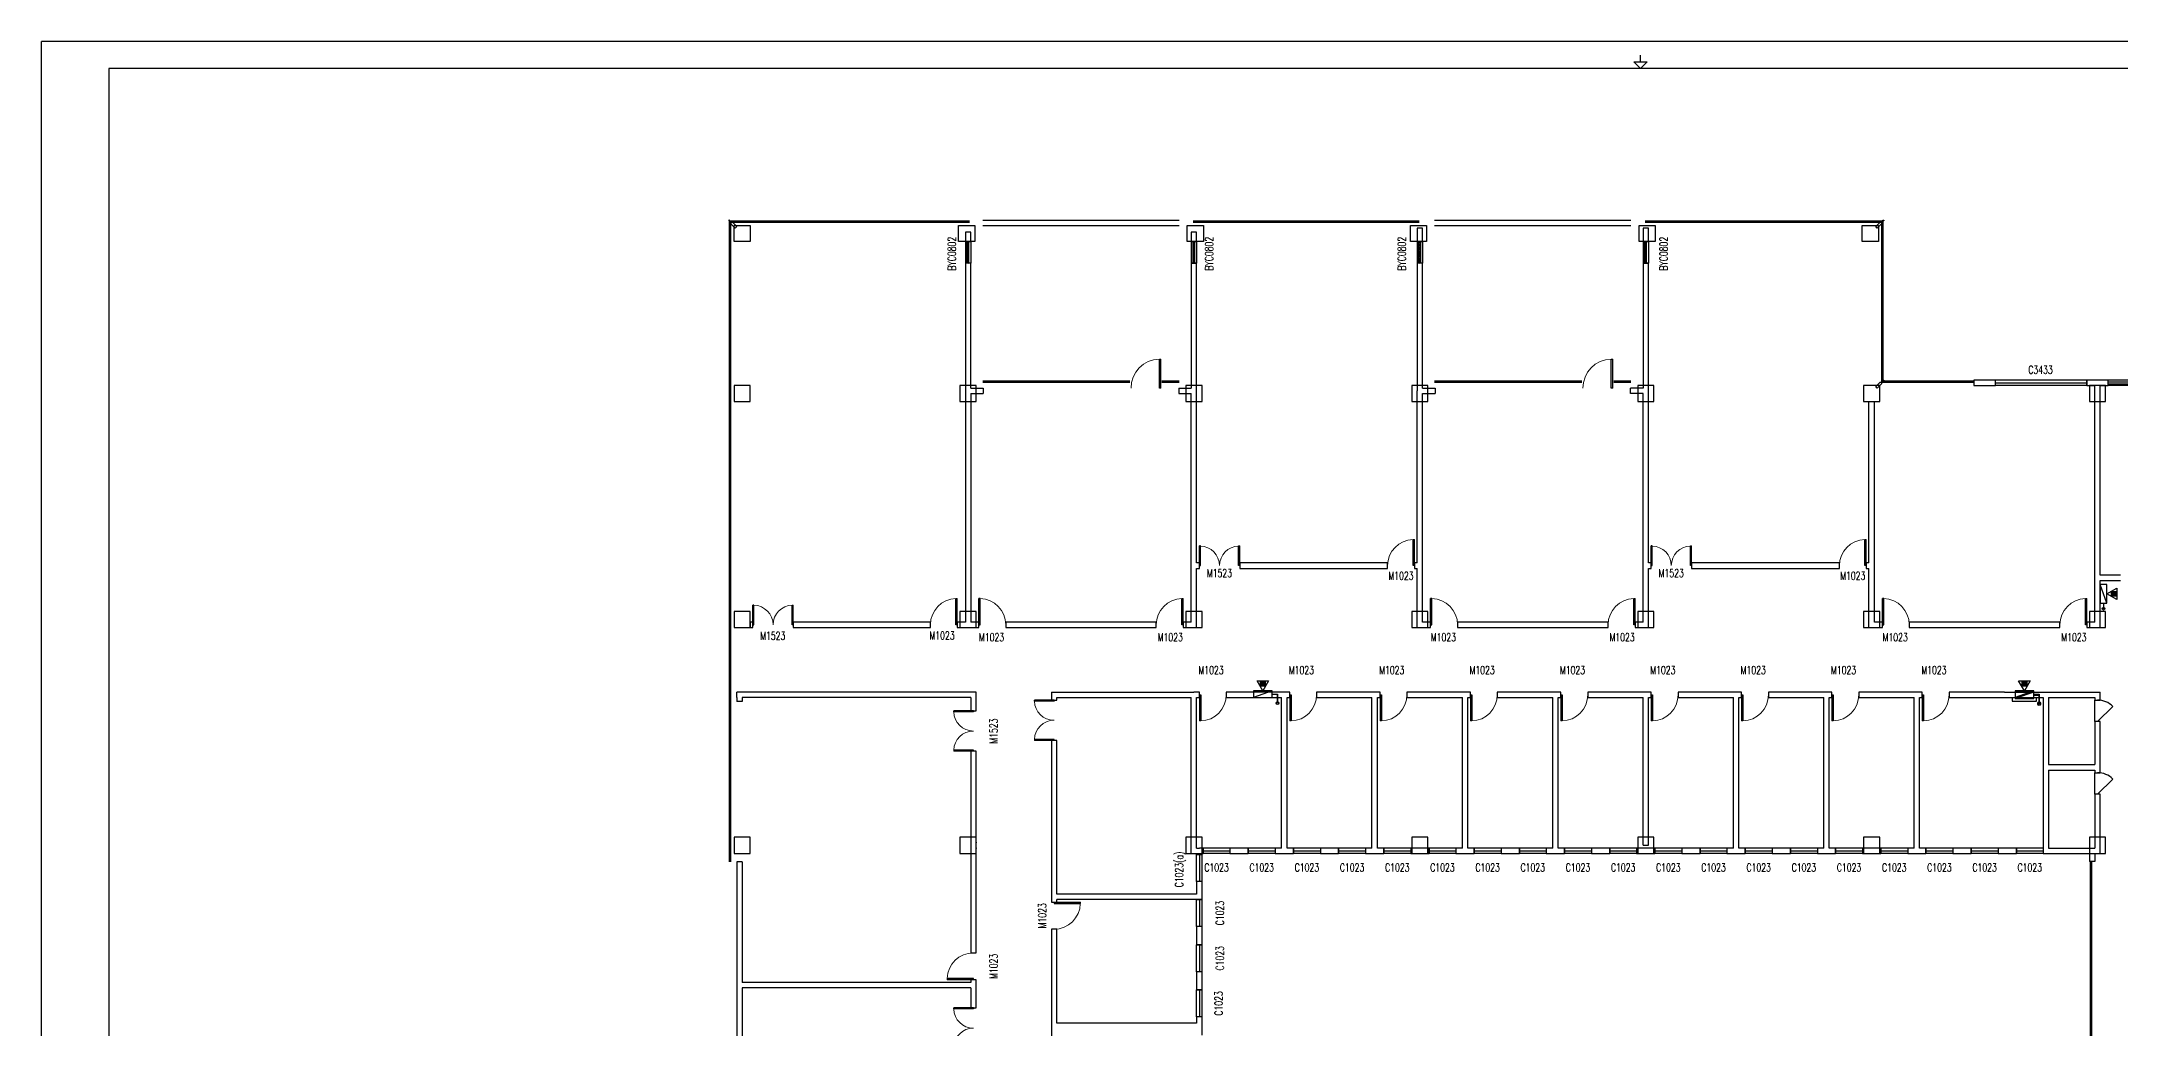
# Model space of a CAD drawing. Header units: inches. Extents: x -867 to 118033, y 851870 to 935970.
# Drawn here: x -867 to 76433, y 899270 to 935970 of the extents above; entities that cross this region are included whole.
import ezdxf

# ---------------------------------------------------------------- set-up
doc = ezdxf.new("R2010")
doc.units = ezdxf.units.IN
doc.header["$MEASUREMENT"] = 0
for name, color, linetype in [('COLUMN', 10, 'Continuous'), ('CURTWALL', 10, 'Continuous'), ('DOOR_FIRE', 10, 'Continuous'), ('WALL', 10, 'Continuous'), ('WINDOW', 10, 'Continuous')]:
    doc.layers.add(name, color=color, linetype=linetype)
doc.styles.add('_TCH_WINDOW', font='SIMPLEX', dxfattribs={"bigfont": 'GBCBIG'})

msp = doc.modelspace()

# ---------------------------------------------------------------- linework, layer by layer
at = {"color": 7}
for p, q in [((-867, 851870), (-867, 935970)), ((118033, 935970), (-867, 935970)), ((58583, 935214), (58583, 935464)), ((34133, 929330), (41433, 929330)), ((50933, 929330), (58233, 929330)), ((34133, 929130), (41433, 929130)), ((50933, 929130), (58233, 929130))]:
    msp.add_line(p, q, dxfattribs=at)
at = {"color": 8}
for p, q in [((76278, 915518), (76102, 915342)), ((76221, 915518), (76102, 915399)), ((76193, 915518), (76102, 915427)), ((76249, 915518), (76102, 915371)), ((76136, 915518), (76102, 915484)), ((76164, 915518), (76102, 915456)), ((76278, 915490), (76130, 915342)), ((76278, 915462), (76158, 915342)), ((76278, 915434), (76186, 915342)), ((76278, 915405), (76215, 915342)), ((76278, 915377), (76243, 915342)), ((44455, 912175), (44631, 911999)), ((44455, 912147), (44602, 911999)), ((44483, 912175), (44631, 912027)), ((44511, 912175), (44631, 912056)), ((44539, 912175), (44631, 912084)), ((44568, 912175), (44631, 912112)), ((44596, 912175), (44631, 912141)), ((72775, 912175), (72951, 911999)), ((72775, 912147), (72922, 911999)), ((72803, 912175), (72951, 912027)), ((72831, 912175), (72951, 912056)), ((72859, 912175), (72951, 912084)), ((72888, 912175), (72951, 912112)), ((72916, 912175), (72951, 912141)), ((44455, 912119), (44574, 911999)), ((44455, 912090), (44546, 911999)), ((44455, 912062), (44517, 911999)), ((44455, 912034), (44489, 911999)), ((72775, 912119), (72894, 911999)), ((72775, 912090), (72866, 911999)), ((72775, 912062), (72837, 911999)), ((72775, 912034), (72809, 911999))]:
    msp.add_line(p, q, dxfattribs=at)
at = {"color": 1}
for p, q in [((75803, 915080), (75803, 914880)), ((44893, 911700), (45093, 911700)), ((45093, 911700), (45093, 911370)), ((73213, 911700), (73413, 911700)), ((73213, 911660), (73413, 911660)), ((73413, 911700), (73413, 911370)), ((73413, 911660), (73413, 911330))]:
    msp.add_line(p, q, dxfattribs=at)
at = {"color": 1, "linetype": 'Continuous', "ltscale": 2}
for p, q in [((45093, 911370), (45093, 911700)), ((73413, 911370), (73413, 911700)), ((73413, 911330), (73413, 911660))]:
    msp.add_line(p, q, dxfattribs=at)
at = {"color": 7}
msp.add_lwpolyline([(117033, 852870), (117033, 934970), (1633, 934970), (1633, 852870)], close=True, dxfattribs=at)
at = {"color": 30, "linetype": 'Continuous'}
for points in [[(75683, 915780), (75683, 915080), (75923, 915080), (75923, 915780)], [(75683, 915780), (75683, 915080), (75923, 915080), (75683, 915780)], [(44193, 911580), (44893, 911580), (44893, 911820), (44193, 911820)], [(44193, 911580), (44893, 911580), (44893, 911820), (44193, 911580)], [(72513, 911580), (73213, 911580), (73213, 911820), (72513, 911820)], [(72513, 911580), (73213, 911580), (73213, 911820), (72513, 911580)], [(72513, 911540), (73213, 911540), (73213, 911780), (72513, 911540)], [(72513, 911540), (73213, 911540), (73213, 911780), (72513, 911780)]]:
    msp.add_lwpolyline(points, close=True, dxfattribs=at)
at = {"color": 2}
for points in [[(75923, 915430), (76295, 915645), (76295, 915216)], [(76278, 915518), (76278, 915342), (76102, 915342), (76102, 915518)], [(44543, 911820), (44328, 912192), (44757, 912192)], [(44455, 912175), (44631, 912175), (44631, 911999), (44455, 911999)], [(72863, 911820), (72648, 912192), (73077, 912192)], [(72775, 912175), (72951, 912175), (72951, 911999), (72775, 911999)]]:
    msp.add_lwpolyline(points, close=True, dxfattribs=at)
at = {"color": 30}
msp.add_lwpolyline([(72413, 911580), (72413, 911440), (73313, 911440), (73313, 911580)], dxfattribs=at)
at = {"color": 7}
msp.add_polyline3d([(58333, 935214, 0), (58833, 935214, 0), (58583, 934964, 0)], close=True, dxfattribs=at)
at = {"color": 2}
for centre in [(75803, 914880, -1000), (45093, 911370), (73413, 911370), (73413, 911330)]:
    msp.add_circle(centre, 50, dxfattribs=at)
at = {"layer": 'COLUMN', "color": 2, "ltscale": 3}
for points in [[(24883, 929130), (25483, 929130), (25483, 928530), (24883, 928530)], [(33233, 929130), (33833, 929130), (33833, 928530), (33233, 928530)], [(41733, 929130), (42333, 929130), (42333, 928530), (41733, 928530)], [(50033, 929130), (50633, 929130), (50633, 928530), (50033, 928530)], [(58533, 929130), (59133, 929130), (59133, 928530), (58533, 928530)], [(66833, 929130), (67433, 929130), (67433, 928530), (66833, 928530)], [(25483, 922580), (25483, 923180), (24883, 923180), (24883, 922580)], [(33883, 922580), (33883, 923180), (33283, 923180), (33283, 922580)], [(42283, 922580), (42283, 923180), (41683, 923180), (41683, 922580)], [(50683, 922580), (50683, 923180), (50083, 923180), (50083, 922580)], [(59083, 922580), (59083, 923180), (58483, 923180), (58483, 922580)], [(67483, 922580), (67483, 923180), (66883, 923180), (66883, 922580)], [(75883, 922580), (75883, 923180), (75283, 923180), (75283, 922580)], [(25483, 914180), (25483, 914780), (24883, 914780), (24883, 914180)], [(33883, 914180), (33883, 914780), (33283, 914780), (33283, 914180)], [(42283, 914180), (42283, 914780), (41683, 914780), (41683, 914180)], [(50683, 914180), (50683, 914780), (50083, 914780), (50083, 914180)], [(59083, 914180), (59083, 914780), (58483, 914780), (58483, 914180)], [(67483, 914180), (67483, 914780), (66883, 914780), (66883, 914180)], [(75883, 914180), (75883, 914780), (75283, 914780), (75283, 914180)], [(25483, 905780), (25483, 906380), (24883, 906380), (24883, 905780)], [(33883, 905780), (33883, 906380), (33283, 906380), (33283, 905780)], [(42283, 905780), (42283, 906380), (41683, 906380), (41683, 905780)], [(50683, 905780), (50683, 906380), (50083, 906380), (50083, 905780)], [(59083, 905780), (59083, 906380), (58483, 906380), (58483, 905780)], [(67483, 905780), (67483, 906380), (66883, 906380), (66883, 905780)], [(75883, 905780), (75883, 906380), (75283, 906380), (75283, 905780)]]:
    msp.add_lwpolyline(points, close=True, dxfattribs=at)
at = {"layer": 'CURTWALL', "color": 4}
for p, q in [((41958, 929300), (50358, 929300)), ((41958, 929250), (50358, 929250)), ((34133, 923350), (39603, 923350)), ((34133, 923300), (39603, 923300)), ((40793, 923350), (41433, 923350)), ((40793, 923300), (41433, 923300)), ((50933, 923350), (56403, 923350)), ((50933, 923300), (56403, 923300)), ((57593, 923350), (58233, 923350)), ((57593, 923300), (58233, 923300)), ((75313, 905480), (75313, 898280)), ((75363, 905480), (75363, 898280))]:
    msp.add_line(p, q, dxfattribs=at)
for points in [[(24713, 905460), (24713, 929300), (33633, 929300)], [(24763, 905460), (24763, 929250), (33633, 929250)], [(58758, 929300), (67603, 929300), (67603, 923350), (70983, 923350)], [(58758, 929250), (67553, 929250), (67553, 923300), (70983, 923300)]]:
    msp.add_lwpolyline(points, dxfattribs=at)
at = {"layer": 'DOOR_FIRE', "color": 7}
for p, q in [((36783, 911480), (36051, 911480)), ((36051, 911443), (36051, 911480)), ((36783, 911443), (36051, 911443)), ((36783, 911480), (36783, 911443)), ((36783, 910018), (36051, 910018)), ((36051, 910018), (36051, 909980)), ((36783, 909980), (36051, 909980)), ((36783, 909980), (36783, 910018)), ((33051, 899993), (33051, 900030)), ((33783, 900030), (33051, 900030)), ((33783, 899993), (33051, 899993)), ((33783, 900030), (33783, 899993))]:
    msp.add_line(p, q, dxfattribs=at)
at = {"layer": 'DOOR_FIRE', "color": 4}
for p, q in [((75483, 910680), (75483, 911480)), ((75583, 910680), (76148, 911246)), ((75483, 907980), (75483, 908780)), ((75583, 907980), (76148, 908546))]:
    msp.add_line(p, q, dxfattribs=at)
at = {"layer": 'DOOR_FIRE', "color": 7, "lineweight": 13}
for centre, start, end in [((36783, 911461), 181.46928, 270), ((36783, 909999), 90, 178.53072), ((33783, 900011), 181.46928, 270), ((33783, 898549), 90, 178.53072)]:
    msp.add_arc(centre, 731, start, end, dxfattribs=at)
at = {"layer": 'DOOR_FIRE', "color": 4}
for centre in [(75583, 910680), (75583, 907980)]:
    msp.add_arc(centre, 800, 45, 90, dxfattribs=at)
at = {"layer": 'WALL', "color": 2}
for p, q in [((33483, 928880), (33483, 928530)), ((33683, 928880), (33483, 928880)), ((33483, 928530), (33683, 928530)), ((33683, 928530), (33683, 928880)), ((41883, 928880), (41883, 928530)), ((42083, 928880), (41883, 928880)), ((41883, 928530), (42083, 928530)), ((42083, 928530), (42083, 928880)), ((50283, 929030), (50283, 928530)), ((50483, 929030), (50283, 929030)), ((50283, 928530), (50483, 928530)), ((50483, 928530), (50483, 929030)), ((58683, 929030), (58683, 928530)), ((58883, 929030), (58683, 929030)), ((58683, 928530), (58883, 928530)), ((58883, 928530), (58883, 929030)), ((33683, 927730), (33483, 927730)), ((33483, 927730), (33483, 922980)), ((33683, 923080), (33683, 927730)), ((41883, 927730), (41883, 923080)), ((42083, 927730), (41883, 927730)), ((42083, 922980), (42083, 927730)), ((50283, 927730), (50283, 922980)), ((50483, 927730), (50283, 927730)), ((50483, 923080), (50483, 927730)), ((58683, 927730), (58683, 923080)), ((58883, 927730), (58683, 927730)), ((58883, 922980), (58883, 927730)), ((33483, 922980), (33483, 914380)), ((33683, 923080), (34148, 923080)), ((34148, 923080), (34148, 922880)), ((41418, 923080), (41883, 923080)), ((41418, 923080), (41418, 922880)), ((42083, 916580), (42083, 922980)), ((50283, 916580), (50283, 922980)), ((50483, 923080), (50948, 923080)), ((50948, 923080), (50948, 922880)), ((58683, 923080), (58218, 923080)), ((58218, 922880), (58218, 923080)), ((58883, 916580), (58883, 922980)), ((71783, 923380), (70983, 923380)), ((70983, 923380), (70983, 923180)), ((70983, 923180), (71783, 923180)), ((71783, 923180), (71783, 923380)), ((75183, 923380), (75183, 923180)), ((75583, 923380), (75183, 923380)), ((75183, 923180), (75483, 923180)), ((75483, 916030), (75483, 923180)), ((75983, 923380), (75583, 923380)), ((75683, 923180), (75983, 923180)), ((75683, 916130), (75683, 923180)), ((75983, 923180), (75983, 923380)), ((33683, 922880), (33683, 914380)), ((33683, 922880), (34148, 922880)), ((41418, 922880), (41883, 922880)), ((41883, 916480), (41883, 922880)), ((50483, 916480), (50483, 922880)), ((50483, 922880), (50948, 922880)), ((58683, 922880), (58218, 922880)), ((58683, 916480), (58683, 922880)), ((67083, 916580), (67083, 922580)), ((67083, 922580), (67283, 922580)), ((67283, 916480), (67283, 922580)), ((41883, 914380), (41883, 916480)), ((42183, 916580), (42083, 916580)), ((42083, 916380), (42183, 916380)), ((42083, 914180), (42083, 916380)), ((42183, 916380), (42183, 916580)), ((43683, 916580), (43683, 916380)), ((49183, 916580), (43683, 916580)), ((43683, 916380), (49183, 916380)), ((49183, 916380), (49183, 916580)), ((50283, 916580), (50183, 916580)), ((50183, 916580), (50183, 916380)), ((50183, 916380), (50283, 916380)), ((50283, 914180), (50283, 916380)), ((50483, 914380), (50483, 916480)), ((58683, 914380), (58683, 916480)), ((58983, 916580), (58883, 916580)), ((58883, 914180), (58883, 916380)), ((58883, 916380), (58983, 916380)), ((58983, 916380), (58983, 916580)), ((65983, 916580), (60483, 916580)), ((60483, 916580), (60483, 916380)), ((60483, 916380), (65983, 916380)), ((65983, 916380), (65983, 916580)), ((67083, 916580), (66983, 916580)), ((66983, 916580), (66983, 916380)), ((66983, 916380), (67083, 916380)), ((67083, 914180), (67083, 916380)), ((67283, 914380), (67283, 916480)), ((75483, 914380), (75483, 916030)), ((76433, 916130), (75683, 916130)), ((75683, 914180), (75683, 915930)), ((75683, 915930), (76433, 915930)), ((25483, 914380), (25483, 914180)), ((25583, 914380), (25483, 914380)), ((25483, 914180), (25583, 914180)), ((25583, 914180), (25583, 914380)), ((27083, 914380), (27083, 914180)), ((32183, 914380), (27083, 914380)), ((27083, 914180), (32183, 914180)), ((32183, 914180), (32183, 914380)), ((33483, 914380), (33183, 914380)), ((33183, 914380), (33183, 914180)), ((33183, 914180), (33583, 914180)), ((33583, 914180), (33983, 914180)), ((33983, 914380), (33683, 914380)), ((33983, 914180), (33983, 914380)), ((40583, 914380), (34983, 914380)), ((34983, 914380), (34983, 914180)), ((34983, 914180), (40583, 914180)), ((40583, 914180), (40583, 914380)), ((41883, 914380), (41583, 914380)), ((41583, 914380), (41583, 914180)), ((41583, 914180), (42083, 914180)), ((50283, 914180), (50783, 914180)), ((50783, 914380), (50483, 914380)), ((50783, 914180), (50783, 914380)), ((57383, 914380), (51783, 914380)), ((51783, 914380), (51783, 914180)), ((51783, 914180), (57383, 914180)), ((57383, 914180), (57383, 914380)), ((58683, 914380), (58383, 914380)), ((58383, 914380), (58383, 914180)), ((58383, 914180), (58883, 914180)), ((67083, 914180), (67583, 914180)), ((67583, 914380), (67283, 914380)), ((67583, 914180), (67583, 914380)), ((68583, 914380), (68583, 914180)), ((74183, 914380), (68583, 914380)), ((68583, 914180), (74183, 914180)), ((74183, 914180), (74183, 914380)), ((75183, 914380), (75183, 914180)), ((75483, 914380), (75183, 914380)), ((75183, 914180), (75683, 914180)), ((25083, 911780), (24983, 911780)), ((24983, 911580), (24983, 911780)), ((24983, 911580), (24983, 911580)), ((24983, 911580), (24983, 911430)), ((25183, 911430), (24983, 911430)), ((33883, 911780), (25083, 911780)), ((33683, 911580), (25183, 911580)), ((25183, 911580), (25183, 911430)), ((33683, 911580), (33683, 911080)), ((33883, 911080), (33883, 911780)), ((36683, 911780), (41983, 911780)), ((36683, 911780), (36683, 911480)), ((36683, 911480), (36883, 911480)), ((36883, 911580), (41883, 911580)), ((36883, 911480), (36883, 911580)), ((41883, 905780), (41883, 911580)), ((42183, 911780), (41983, 911780)), ((42083, 911580), (42183, 911580)), ((42083, 905980), (42083, 911580)), ((42183, 911580), (42183, 911780)), ((45343, 911780), (43183, 911780)), ((43183, 911780), (43183, 911580)), ((43183, 911580), (45243, 911580)), ((45243, 905980), (45243, 911580)), ((45543, 911780), (45343, 911780)), ((45443, 905980), (45443, 911580)), ((45443, 911580), (45543, 911580)), ((45543, 911580), (45543, 911780)), ((46543, 911780), (46543, 911580)), ((48703, 911780), (46543, 911780)), ((46543, 911580), (48603, 911580)), ((48603, 905980), (48603, 911580)), ((48903, 911780), (48703, 911780)), ((48803, 905980), (48803, 911580)), ((48803, 911580), (48903, 911580)), ((48903, 911580), (48903, 911780)), ((52063, 911780), (49903, 911780)), ((49903, 911780), (49903, 911580)), ((49903, 911580), (51963, 911580)), ((51963, 905980), (51963, 911580)), ((52263, 911780), (52063, 911780)), ((52163, 911580), (52263, 911580)), ((52163, 905980), (52163, 911580)), ((52263, 911580), (52263, 911780)), ((53263, 911780), (53263, 911580)), ((55423, 911780), (53263, 911780)), ((53263, 911580), (55323, 911580)), ((55323, 905980), (55323, 911580)), ((55623, 911780), (55423, 911780)), ((55523, 911580), (55623, 911580)), ((55523, 905980), (55523, 911580)), ((55623, 911580), (55623, 911780)), ((56623, 911780), (56623, 911580)), ((58783, 911780), (56623, 911780)), ((56623, 911580), (58683, 911580)), ((58683, 906080), (58683, 911580)), ((58983, 911780), (58783, 911780)), ((58883, 911580), (58983, 911580)), ((58883, 906080), (58883, 911580)), ((58983, 911580), (58983, 911780)), ((59983, 911780), (59983, 911580)), ((62143, 911780), (59983, 911780)), ((59983, 911580), (62043, 911580)), ((62043, 905980), (62043, 911580)), ((62343, 911780), (62143, 911780)), ((62243, 911580), (62343, 911580)), ((62243, 905980), (62243, 911580)), ((62343, 911580), (62343, 911780)), ((65503, 911780), (63343, 911780)), ((63343, 911780), (63343, 911580)), ((63343, 911580), (65403, 911580)), ((65403, 905980), (65403, 911580)), ((65703, 911780), (65503, 911780)), ((65603, 911580), (65703, 911580)), ((65603, 905980), (65603, 911580)), ((65703, 911580), (65703, 911780)), ((68863, 911780), (66703, 911780)), ((66703, 911780), (66703, 911580)), ((66703, 911580), (68763, 911580)), ((68763, 905980), (68763, 911580)), ((69063, 911780), (68863, 911780)), ((68963, 911580), (69063, 911580)), ((68963, 905980), (68963, 911580)), ((69063, 911580), (69063, 911780)), ((70063, 911780), (70063, 911580)), ((72123, 911780), (70063, 911780)), ((70063, 911580), (72223, 911580)), ((72123, 911780), (72123, 911780)), ((72123, 911780), (72323, 911780)), ((72223, 911580), (73563, 911580)), ((72323, 911780), (73663, 911780)), ((72323, 911780), (72323, 911780)), ((73563, 911580), (73563, 908980)), ((73663, 911780), (75683, 911780)), ((73763, 911580), (73763, 909080)), ((73763, 911580), (75483, 911580)), ((75483, 911580), (75483, 911480)), ((75483, 911480), (75683, 911480)), ((75683, 911480), (75683, 911780)), ((33683, 911080), (33883, 911080)), ((75483, 910680), (75483, 909080)), ((75683, 910680), (75483, 910680)), ((75683, 908980), (75683, 910680)), ((36883, 909980), (36683, 909980)), ((36683, 909980), (36683, 904160)), ((36883, 904260), (36883, 909980)), ((33683, 909580), (33683, 906080)), ((33883, 909580), (33683, 909580)), ((33883, 906180), (33883, 909580)), ((73763, 909080), (75483, 909080)), ((73563, 908980), (73563, 905980)), ((73763, 908880), (75483, 908880)), ((73763, 908880), (73763, 905980)), ((75483, 908880), (75483, 908780)), ((75483, 908780), (75683, 908780)), ((75683, 908780), (75683, 908980)), ((75483, 907980), (75483, 905980)), ((75683, 907980), (75483, 907980)), ((75683, 905780), (75683, 907980)), ((33683, 906080), (33683, 902080)), ((33883, 905980), (33883, 906180)), ((33883, 902080), (33883, 905980)), ((42083, 905980), (42183, 905980)), ((42323, 905980), (42183, 905980)), ((42323, 905780), (42323, 905980)), ((43323, 905980), (43323, 905780)), ((44003, 905980), (43323, 905980)), ((44003, 905780), (44003, 905980)), ((45243, 905980), (45003, 905980)), ((45003, 905980), (45003, 905780)), ((45683, 905980), (45443, 905980)), ((45683, 905780), (45683, 905980)), ((47363, 905980), (46683, 905980)), ((46683, 905980), (46683, 905780)), ((47363, 905780), (47363, 905980)), ((48603, 905980), (48363, 905980)), ((48363, 905980), (48363, 905780)), ((49043, 905980), (48803, 905980)), ((49043, 905780), (49043, 905980)), ((50043, 905980), (50043, 905780)), ((50723, 905980), (50043, 905980)), ((50723, 905780), (50723, 905980)), ((51963, 905980), (51723, 905980)), ((51723, 905980), (51723, 905780)), ((52403, 905980), (52163, 905980)), ((52403, 905780), (52403, 905980)), ((54083, 905980), (53403, 905980)), ((53403, 905980), (53403, 905780)), ((54083, 905780), (54083, 905980)), ((55323, 905980), (55083, 905980)), ((55083, 905980), (55083, 905780)), ((55763, 905980), (55523, 905980)), ((55763, 905780), (55763, 905980)), ((56763, 905980), (56763, 905780)), ((57443, 905980), (56763, 905980)), ((57443, 905780), (57443, 905980)), ((59123, 905980), (58443, 905980)), ((58443, 905980), (58443, 905780)), ((58683, 906080), (58883, 906080)), ((59123, 905780), (59123, 905980)), ((60803, 905980), (60123, 905980)), ((60123, 905980), (60123, 905780)), ((60803, 905780), (60803, 905980)), ((61803, 905980), (61803, 905780)), ((62043, 905980), (61803, 905980)), ((62483, 905980), (62243, 905980)), ((62483, 905780), (62483, 905980)), ((64163, 905980), (63483, 905980)), ((63483, 905980), (63483, 905780)), ((64163, 905780), (64163, 905980)), ((65403, 905980), (65163, 905980)), ((65163, 905980), (65163, 905780)), ((65843, 905980), (65603, 905980)), ((65843, 905780), (65843, 905980)), ((67523, 905980), (66843, 905980)), ((66843, 905980), (66843, 905780)), ((67523, 905780), (67523, 905980)), ((68763, 905980), (68523, 905980)), ((68523, 905980), (68523, 905780)), ((69203, 905980), (68963, 905980)), ((69203, 905780), (69203, 905980)), ((70203, 905980), (70203, 905780)), ((70883, 905980), (70203, 905980)), ((70883, 905780), (70883, 905980)), ((72563, 905980), (71883, 905980)), ((71883, 905980), (71883, 905780)), ((72563, 905780), (72563, 905980)), ((73563, 905980), (73563, 905780)), ((73763, 905980), (75383, 905980)), ((75383, 905980), (75483, 905980)), ((25183, 905460), (24983, 905460)), ((24983, 905460), (24983, 900880)), ((25183, 905460), (25183, 900980)), ((41883, 905780), (42083, 905780)), ((42083, 905780), (42083, 905740)), ((42083, 905740), (42283, 905740)), ((42283, 905780), (42323, 905780)), ((42283, 905740), (42283, 905780)), ((43323, 905780), (44003, 905780)), ((45003, 905780), (45343, 905780)), ((45343, 905780), (45683, 905780)), ((46683, 905780), (47363, 905780)), ((48363, 905780), (48703, 905780)), ((48703, 905780), (49043, 905780)), ((50043, 905780), (50723, 905780)), ((51723, 905780), (52063, 905780)), ((52063, 905780), (52403, 905780)), ((53403, 905780), (54083, 905780)), ((55083, 905780), (55423, 905780)), ((55423, 905780), (55763, 905780)), ((56763, 905780), (57443, 905780)), ((58443, 905780), (59123, 905780)), ((60123, 905780), (60803, 905780)), ((61803, 905780), (62143, 905780)), ((62143, 905780), (62483, 905780)), ((63483, 905780), (64163, 905780)), ((65163, 905780), (65503, 905780)), ((65503, 905780), (65843, 905780)), ((66843, 905780), (67523, 905780)), ((68523, 905780), (68863, 905780)), ((68863, 905780), (69203, 905780)), ((70203, 905780), (70883, 905780)), ((71883, 905780), (72563, 905780)), ((73563, 905780), (73663, 905780)), ((73663, 905780), (75283, 905780)), ((75283, 905780), (75283, 905480)), ((75483, 905480), (75283, 905480)), ((75483, 905780), (75483, 905480)), ((75483, 905780), (75683, 905780)), ((42283, 904740), (42083, 904740)), ((42083, 904740), (42083, 904260)), ((42283, 904160), (42283, 904740)), ((36683, 904160), (36683, 903960)), ((36683, 903960), (36883, 903960)), ((42083, 904260), (36883, 904260)), ((42083, 904060), (36883, 904060)), ((36883, 903960), (36883, 904060)), ((42083, 904060), (42283, 904060)), ((42283, 904060), (42283, 904160)), ((36683, 902960), (36683, 899360)), ((36883, 902960), (36683, 902960)), ((36883, 899460), (36883, 902960)), ((42083, 903060), (42083, 902380)), ((42283, 903060), (42083, 903060)), ((42283, 902380), (42283, 903060)), ((42083, 902380), (42283, 902380)), ((33683, 902080), (33883, 902080)), ((42083, 901380), (42083, 900700)), ((42283, 901380), (42083, 901380)), ((42283, 900700), (42283, 901380)), ((24983, 900880), (24983, 897380)), ((33683, 900980), (25183, 900980)), ((25183, 900780), (25183, 897580)), ((33683, 900780), (25183, 900780)), ((33683, 901080), (33683, 900980)), ((33883, 901080), (33683, 901080)), ((33683, 900780), (33683, 900030)), ((33883, 900880), (33883, 901080)), ((33883, 900030), (33883, 900880)), ((42083, 900700), (42283, 900700)), ((33683, 900030), (33883, 900030)), ((36683, 899360), (36683, 895520)), ((42083, 899460), (36883, 899460)), ((42083, 899700), (42083, 899460)), ((42283, 899700), (42083, 899700)), ((42283, 899360), (42283, 899700)), ((42283, 899020), (42283, 899360))]:
    msp.add_line(p, q, dxfattribs=at)
for p in [(33883, 906180), (33883, 905980)]:
    msp.add_point(p, dxfattribs=at)
at = {"layer": 'WINDOW', "color": 31}
for p, q in [((24713, 929300), (24763, 929250)), ((67603, 929300), (67553, 929250)), ((67603, 923350), (67553, 923300))]:
    msp.add_line(p, q, dxfattribs=at)
at = {"layer": 'WINDOW', "color": 4}
for p, q in [((33483, 928530), (33683, 928530)), ((33483, 928530), (33483, 927730)), ((33549, 927730), (33549, 928530)), ((33549, 928530), (33616, 928479)), ((33549, 928476), (33616, 928425)), ((33549, 928421), (33616, 928370)), ((33616, 927730), (33616, 928530)), ((33683, 928530), (33683, 927730)), ((42083, 928530), (41883, 928530)), ((41883, 928530), (41883, 927730)), ((42016, 928530), (41949, 928479)), ((41949, 927730), (41949, 928530)), ((42016, 928476), (41949, 928425)), ((42016, 928421), (41949, 928370)), ((42016, 927730), (42016, 928530)), ((42083, 928530), (42083, 927730)), ((50283, 928530), (50283, 927730)), ((50283, 928530), (50483, 928530)), ((50349, 928530), (50416, 928479)), ((50349, 927730), (50349, 928530)), ((50349, 928476), (50416, 928425)), ((50349, 928421), (50416, 928370)), ((50416, 927730), (50416, 928530)), ((50483, 928530), (50483, 927730)), ((58683, 928530), (58683, 927730)), ((58883, 928530), (58683, 928530)), ((58816, 928530), (58749, 928479)), ((58749, 927730), (58749, 928530)), ((58816, 928476), (58749, 928425)), ((58816, 928421), (58749, 928370)), ((58816, 927730), (58816, 928530)), ((58883, 928530), (58883, 927730)), ((33683, 927730), (33483, 927730)), ((33549, 928367), (33616, 928316)), ((33549, 928313), (33616, 928261)), ((33549, 928258), (33616, 928207)), ((33549, 928204), (33616, 928153)), ((33549, 928149), (33616, 928098)), ((33549, 928095), (33616, 928044)), ((33549, 928041), (33616, 927989)), ((33549, 927986), (33616, 927935)), ((33549, 927932), (33616, 927881)), ((33549, 927877), (33616, 927826)), ((33549, 927823), (33616, 927772)), ((33549, 927769), (33599, 927730)), ((41883, 927730), (42083, 927730)), ((42016, 928367), (41949, 928316)), ((42016, 928313), (41949, 928261)), ((42016, 928258), (41949, 928207)), ((42016, 928204), (41949, 928153)), ((42016, 928149), (41949, 928098)), ((42016, 928095), (41949, 928044)), ((42016, 928041), (41949, 927989)), ((42016, 927986), (41949, 927935)), ((42016, 927932), (41949, 927881)), ((42016, 927877), (41949, 927826)), ((42016, 927823), (41949, 927772)), ((42016, 927769), (41966, 927730)), ((50483, 927730), (50283, 927730)), ((50349, 928367), (50416, 928316)), ((50349, 928313), (50416, 928261)), ((50349, 928258), (50416, 928207)), ((50349, 928204), (50416, 928153)), ((50349, 928149), (50416, 928098)), ((50349, 928095), (50416, 928044)), ((50349, 928041), (50416, 927989)), ((50349, 927986), (50416, 927935)), ((50349, 927932), (50416, 927881)), ((50349, 927877), (50416, 927826)), ((50349, 927823), (50416, 927772)), ((50349, 927769), (50399, 927730)), ((58683, 927730), (58883, 927730)), ((58816, 928367), (58749, 928316)), ((58816, 928313), (58749, 928261)), ((58816, 928258), (58749, 928207)), ((58816, 928204), (58749, 928153)), ((58816, 928149), (58749, 928098)), ((58816, 928095), (58749, 928044)), ((58816, 928041), (58749, 927989)), ((58816, 927986), (58749, 927935)), ((58816, 927932), (58749, 927881)), ((58816, 927877), (58749, 927826)), ((58816, 927823), (58749, 927772)), ((58816, 927769), (58766, 927730)), ((75183, 923380), (71783, 923380)), ((71783, 923180), (71783, 923380)), ((71783, 923280), (75183, 923280)), ((75183, 923180), (71783, 923180)), ((75183, 923180), (75183, 923380)), ((43323, 905980), (42323, 905980)), ((42323, 905980), (42323, 905780)), ((43323, 905980), (43323, 905780)), ((45003, 905980), (44003, 905980)), ((44003, 905980), (44003, 905780)), ((45003, 905980), (45003, 905780)), ((46683, 905980), (45683, 905980)), ((45683, 905980), (45683, 905780)), ((46683, 905980), (46683, 905780)), ((47363, 905980), (47363, 905780)), ((48363, 905980), (47363, 905980)), ((48363, 905980), (48363, 905780)), ((50043, 905980), (49043, 905980)), ((49043, 905980), (49043, 905780)), ((50043, 905980), (50043, 905780)), ((51723, 905980), (50723, 905980)), ((50723, 905980), (50723, 905780)), ((51723, 905980), (51723, 905780)), ((52403, 905980), (52403, 905780)), ((53403, 905980), (52403, 905980)), ((53403, 905980), (53403, 905780)), ((54083, 905980), (54083, 905780)), ((55083, 905980), (54083, 905980)), ((55083, 905980), (55083, 905780)), ((56763, 905980), (55763, 905980)), ((55763, 905980), (55763, 905780)), ((56763, 905980), (56763, 905780)), ((58443, 905980), (57443, 905980)), ((57443, 905980), (57443, 905780)), ((58443, 905980), (58443, 905780)), ((59123, 905980), (59123, 905780)), ((60123, 905980), (59123, 905980)), ((60123, 905980), (60123, 905780)), ((61803, 905980), (60803, 905980)), ((60803, 905980), (60803, 905780)), ((61803, 905980), (61803, 905780)), ((63483, 905980), (62483, 905980)), ((62483, 905980), (62483, 905780)), ((63483, 905980), (63483, 905780)), ((65163, 905980), (64163, 905980)), ((64163, 905980), (64163, 905780)), ((65163, 905980), (65163, 905780)), ((66843, 905980), (65843, 905980)), ((65843, 905980), (65843, 905780)), ((66843, 905980), (66843, 905780)), ((68523, 905980), (67523, 905980)), ((67523, 905980), (67523, 905780)), ((68523, 905980), (68523, 905780)), ((69203, 905980), (69203, 905780)), ((70203, 905980), (69203, 905980)), ((70203, 905980), (70203, 905780)), ((71883, 905980), (70883, 905980)), ((70883, 905980), (70883, 905780)), ((71883, 905980), (71883, 905780)), ((73563, 905980), (72563, 905980)), ((72563, 905980), (72563, 905780)), ((73563, 905980), (73563, 905780)), ((42083, 904740), (42083, 905740)), ((42283, 905740), (42083, 905740)), ((42183, 905740), (42183, 904740)), ((42283, 904740), (42283, 905740)), ((42323, 905880), (43323, 905880)), ((43323, 905780), (42323, 905780)), ((44003, 905880), (45003, 905880)), ((45003, 905780), (44003, 905780)), ((45683, 905880), (46683, 905880)), ((46683, 905780), (45683, 905780)), ((47363, 905880), (48363, 905880)), ((48363, 905780), (47363, 905780)), ((49043, 905880), (50043, 905880)), ((50043, 905780), (49043, 905780)), ((50723, 905880), (51723, 905880)), ((51723, 905780), (50723, 905780)), ((52403, 905880), (53403, 905880)), ((53403, 905780), (52403, 905780)), ((54083, 905880), (55083, 905880)), ((55083, 905780), (54083, 905780)), ((55763, 905880), (56763, 905880)), ((56763, 905780), (55763, 905780)), ((57443, 905880), (58443, 905880)), ((58443, 905780), (57443, 905780)), ((59123, 905880), (60123, 905880)), ((60123, 905780), (59123, 905780)), ((60803, 905880), (61803, 905880)), ((61803, 905780), (60803, 905780)), ((62483, 905880), (63483, 905880)), ((63483, 905780), (62483, 905780)), ((64163, 905880), (65163, 905880)), ((65163, 905780), (64163, 905780)), ((65843, 905880), (66843, 905880)), ((66843, 905780), (65843, 905780)), ((67523, 905880), (68523, 905880)), ((68523, 905780), (67523, 905780)), ((69203, 905880), (70203, 905880)), ((70203, 905780), (69203, 905780)), ((70883, 905880), (71883, 905880)), ((71883, 905780), (70883, 905780)), ((72563, 905880), (73563, 905880)), ((73563, 905780), (72563, 905780)), ((42283, 904740), (42083, 904740)), ((42083, 903060), (42083, 904060)), ((42283, 904060), (42083, 904060)), ((42183, 904060), (42183, 903060)), ((42283, 903060), (42283, 904060)), ((42283, 903060), (42083, 903060)), ((42083, 901380), (42083, 902380)), ((42283, 902380), (42083, 902380)), ((42183, 902380), (42183, 901380)), ((42283, 901380), (42283, 902380)), ((42283, 901380), (42083, 901380)), ((42283, 900700), (42083, 900700)), ((42083, 899700), (42083, 900700)), ((42183, 900700), (42183, 899700)), ((42283, 899700), (42283, 900700)), ((42283, 899700), (42083, 899700))]:
    msp.add_line(p, q, dxfattribs=at)
at = {"layer": 'WINDOW', "color": 7}
for p, q in [((40697, 924162), (40753, 924162)), ((40697, 923080), (40697, 924162)), ((40753, 923080), (40753, 924162)), ((57497, 923080), (57497, 924162)), ((57497, 924162), (57553, 924162)), ((57553, 923080), (57553, 924162)), ((40753, 923080), (40697, 923080)), ((57553, 923080), (57497, 923080)), ((78683, 923380), (75983, 923380)), ((75983, 923314), (78683, 923314)), ((75983, 923247), (78683, 923247)), ((78683, 923180), (75983, 923180)), ((42183, 916480), (42183, 917211)), ((42220, 917211), (42183, 917211)), ((42220, 916480), (42220, 917211)), ((43645, 917211), (43683, 917211)), ((43645, 916480), (43645, 917211)), ((43683, 916480), (43683, 917211)), ((50133, 916480), (50133, 917455)), ((50133, 917455), (50183, 917455)), ((50183, 916480), (50183, 917455)), ((58983, 916480), (58983, 917211)), ((59020, 917211), (58983, 917211)), ((59020, 916480), (59020, 917211)), ((60445, 916480), (60445, 917211)), ((60445, 917211), (60483, 917211)), ((60483, 916480), (60483, 917211)), ((66933, 917455), (66983, 917455)), ((66933, 916480), (66933, 917455)), ((66983, 916480), (66983, 917455)), ((42183, 916480), (42220, 916480)), ((43683, 916480), (43645, 916480)), ((50183, 916480), (50133, 916480)), ((58983, 916480), (59020, 916480)), ((60483, 916480), (60445, 916480)), ((66983, 916480), (66933, 916480)), ((33133, 915255), (33183, 915255)), ((33133, 914280), (33133, 915255)), ((33183, 914280), (33183, 915255)), ((33983, 914280), (33983, 915255)), ((34033, 915255), (33983, 915255)), ((34033, 914280), (34033, 915255)), ((41533, 915255), (41583, 915255)), ((41533, 914280), (41533, 915255)), ((41583, 914280), (41583, 915255)), ((50783, 914280), (50783, 915255)), ((50833, 915255), (50783, 915255)), ((50833, 914280), (50833, 915255)), ((58333, 915255), (58383, 915255)), ((58333, 914280), (58333, 915255)), ((58383, 914280), (58383, 915255)), ((67583, 914280), (67583, 915255)), ((67633, 915255), (67583, 915255)), ((67633, 914280), (67633, 915255)), ((75133, 915255), (75183, 915255)), ((75133, 914280), (75133, 915255)), ((75183, 914280), (75183, 915255)), ((25620, 915011), (25583, 915011)), ((25583, 914280), (25583, 915011)), ((25620, 914280), (25620, 915011)), ((27045, 915011), (27083, 915011)), ((27045, 914280), (27045, 915011)), ((27083, 914280), (27083, 915011)), ((25583, 914280), (25620, 914280)), ((27083, 914280), (27045, 914280)), ((33183, 914280), (33133, 914280)), ((33983, 914280), (34033, 914280)), ((41583, 914280), (41533, 914280)), ((50783, 914280), (50833, 914280)), ((58383, 914280), (58333, 914280)), ((67583, 914280), (67633, 914280)), ((75183, 914280), (75133, 914280)), ((42183, 911680), (42233, 911680)), ((42183, 911680), (42183, 910705)), ((42233, 911680), (42233, 910705)), ((45543, 911680), (45543, 910705)), ((45543, 911680), (45593, 911680)), ((45593, 911680), (45593, 910705)), ((48903, 911680), (48953, 911680)), ((48903, 911680), (48903, 910705)), ((48953, 911680), (48953, 910705)), ((52263, 911680), (52263, 910705)), ((52263, 911680), (52313, 911680)), ((52313, 911680), (52313, 910705)), ((55623, 911680), (55623, 910705)), ((55623, 911680), (55673, 911680)), ((55673, 911680), (55673, 910705)), ((58983, 911680), (59033, 911680)), ((58983, 911680), (58983, 910705)), ((59033, 911680), (59033, 910705)), ((62343, 911680), (62343, 910705)), ((62343, 911680), (62393, 911680)), ((62393, 911680), (62393, 910705)), ((65703, 911680), (65703, 910705)), ((65703, 911680), (65753, 911680)), ((65753, 911680), (65753, 910705)), ((69063, 911680), (69113, 911680)), ((69063, 911680), (69063, 910705)), ((69113, 911680), (69113, 910705)), ((33783, 911080), (33051, 911080)), ((33051, 911043), (33051, 911080)), ((33783, 911043), (33051, 911043)), ((33783, 911080), (33783, 911043)), ((42233, 910705), (42183, 910705)), ((45593, 910705), (45543, 910705)), ((48953, 910705), (48903, 910705)), ((52313, 910705), (52263, 910705)), ((55673, 910705), (55623, 910705)), ((59033, 910705), (58983, 910705)), ((62393, 910705), (62343, 910705)), ((65753, 910705), (65703, 910705)), ((69113, 910705), (69063, 910705)), ((33051, 909618), (33051, 909580)), ((33783, 909618), (33051, 909618)), ((33783, 909580), (33051, 909580)), ((33783, 909580), (33783, 909618)), ((36783, 903960), (36783, 903910)), ((36783, 903960), (37758, 903960)), ((36783, 903910), (37758, 903910)), ((37758, 903910), (37758, 903960)), ((32808, 901130), (32808, 901080)), ((33783, 901130), (32808, 901130)), ((33783, 901080), (32808, 901080)), ((33783, 901080), (33783, 901130))]:
    msp.add_line(p, q, dxfattribs=at)
at = {"layer": 'WINDOW', "color": 31}
for points in [[(24683, 929300), (24713, 929300), (24713, 929330), (24683, 929330), (24683, 929330), (24683, 929330), (24683, 929300)], [(24763, 929194), (24926, 929030), (24983, 929087), (24819, 929250), (24763, 929250), (24763, 929194)], [(67553, 929194), (67389, 929030), (67333, 929087), (67496, 929250), (67553, 929250), (67553, 929194)], [(67633, 929300), (67603, 929300), (67603, 929330), (67633, 929330), (67633, 929330), (67633, 929330), (67633, 929300)], [(67553, 923244), (67389, 923080), (67333, 923137), (67496, 923300), (67553, 923300), (67553, 923244)], [(67633, 923350), (67603, 923350), (67603, 923380), (67633, 923380), (67633, 923380), (67633, 923380), (67633, 923350)]]:
    msp.add_lwpolyline(points, dxfattribs=at)
at = {"layer": 'WINDOW', "color": 7, "lineweight": 13}
for centre, radius, start, end in [((40725, 923080), 1082, 91.46928, 180), ((57525, 923080), 1082, 91.46928, 180), ((42201, 916480), 731, 0, 88.53072), ((43664, 916480), 731, 91.46928, 180), ((50158, 916480), 975, 91.46928, 180), ((59001, 916480), 731, 0, 88.53072), ((60464, 916480), 731, 91.46928, 180), ((66958, 916480), 975, 91.46928, 180), ((33158, 914280), 975, 91.46928, 180), ((34008, 914280), 975, 0, 88.53072), ((41558, 914280), 975, 91.46928, 180), ((50808, 914280), 975, 0, 88.53072), ((58358, 914280), 975, 91.46928, 180), ((67608, 914280), 975, 0, 88.53072), ((75158, 914280), 975, 91.46928, 180), ((25601, 914280), 731, 360, 88.53072), ((27064, 914280), 731, 91.46928, 180), ((42208, 911680), 975, 271.46928, 0), ((45568, 911680), 975, 271.46928, 0), ((48928, 911680), 975, 271.46928, 0), ((52288, 911680), 975, 271.46928, 0), ((55648, 911680), 975, 271.46928, 0), ((59008, 911680), 975, 271.46928, 0), ((62368, 911680), 975, 271.46928, 0), ((65728, 911680), 975, 271.46928, 0), ((69088, 911680), 975, 271.46928, 0), ((33783, 911061), 731, 181.46928, 270), ((33783, 909599), 731, 90, 178.53072), ((36783, 903935), 975, 270, 358.53072), ((33783, 901105), 975, 90, 178.53072)]:
    msp.add_arc(centre, radius, start, end, dxfattribs=at)

# ---------------------------------------------------------------- texts
at = {"layer": 'WINDOW', "color": 7, "style": '_TCH_WINDOW', "width": 0.705882}
for s, p in [('BYC0802', (33130, 927450)), ('BYC0802', (42694, 927450)), ('BYC0802', (49859, 927450)), ('BYC0802', (59596, 927450)), ('M1523', (34682, 909860)), ('C1023(a)', (41578, 904517)), ('M1023', (36490, 902990)), ('C1023', (43098, 903105)), ('C1023', (43098, 901425)), ('M1023', (34682, 901110)), ('C1023', (43050, 899745))]:
    msp.add_text(s, height=297.5, rotation=90, dxfattribs=at).set_placement(p)
for s, p in [('C3433', (73008, 923616)), ('M1523', (42463, 916056)), ('M1023', (49213, 915956)), ('M1523', (59263, 916056)), ('M1023', (66013, 915956)), ('M1523', (25854, 913724)), ('M1023', (32148, 913733)), ('M1023', (33990, 913668)), ('M1023', (40635, 913668)), ('M1023', (50790, 913668)), ('M1023', (57435, 913668)), ('M1023', (67590, 913668)), ('M1023', (74235, 913668)), ('M1023', (42151, 912446)), ('M1023', (45511, 912446)), ('M1023', (48871, 912446)), ('M1023', (52231, 912446)), ('M1023', (55591, 912446)), ('M1023', (58951, 912446)), ('M1023', (62311, 912446)), ('M1023', (65671, 912446)), ('M1023', (69031, 912446)), ('C1023', (42368, 905106)), ('C1023', (44048, 905106)), ('C1023', (45728, 905106)), ('C1023', (47408, 905106)), ('C1023', (49088, 905106)), ('C1023', (50768, 905106)), ('C1023', (52448, 905106)), ('C1023', (54128, 905106)), ('C1023', (55808, 905106)), ('C1023', (57488, 905106)), ('C1023', (59168, 905106)), ('C1023', (60848, 905106)), ('C1023', (62528, 905106)), ('C1023', (64208, 905106)), ('C1023', (65888, 905106)), ('C1023', (67568, 905106)), ('C1023', (69248, 905106)), ('C1023', (70928, 905106)), ('C1023', (72608, 905106))]:
    msp.add_text(s, height=297.5, dxfattribs=at).set_placement(p)

doc.saveas('drawing.dxf')
